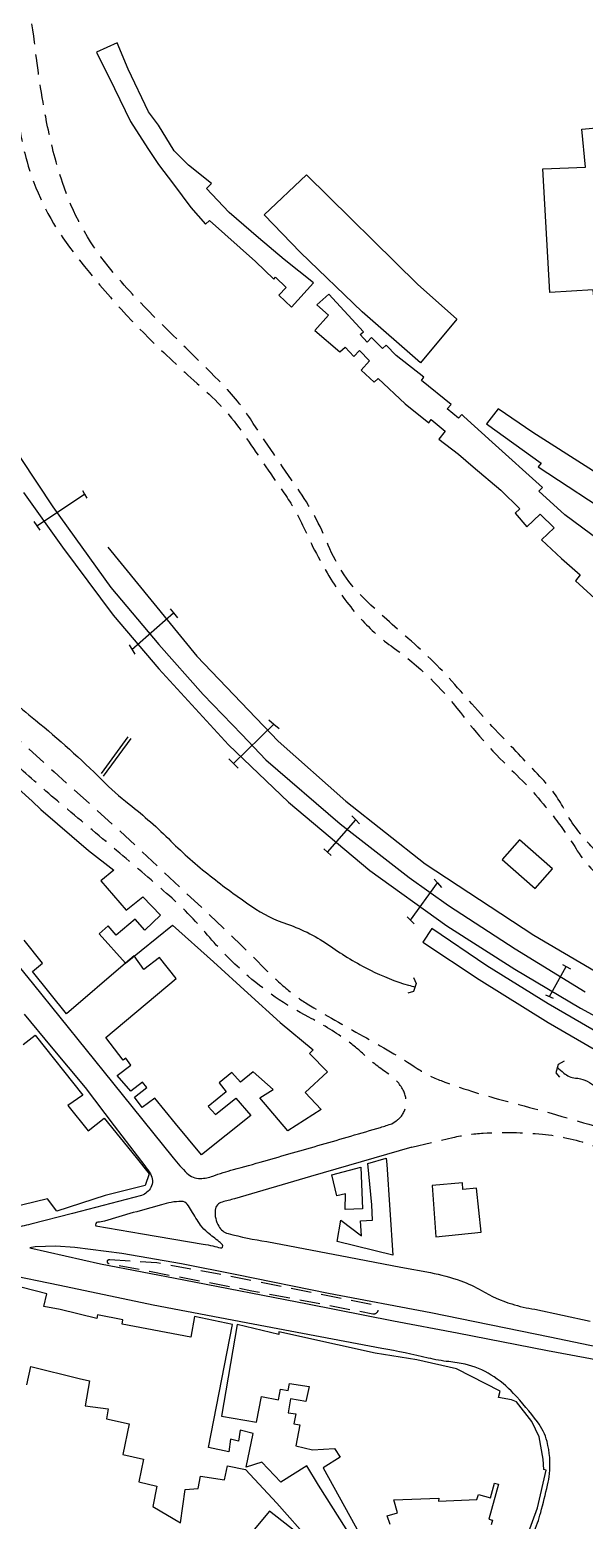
# Model space of a CAD drawing. Header units: metres. Extents: x 320405 to 332543, y 7395686 to 7410003.
# Drawn here: x 321604.8 to 321740.5, y 7404761.9 to 7405126.6 of the extents above; entities that cross this region are included whole.
import ezdxf

# ---------------------------------------------------------------- set-up
doc = ezdxf.new("R2010")
doc.units = ezdxf.units.M
doc.header["$LTSCALE"] = 10
doc.header["$MEASUREMENT"] = 0
doc.linetypes.add('CONTINUO', pattern=[0])
doc.linetypes.add('DASHED', pattern=[0.75, 0.5, -0.25])
for name, color, linetype in [('Canaleta de Drenagem', 151, 'Continuous'), ('Canteiro', 45, 'DASHED'), ('Edificações', 30, 'Continuous'), ('Hidrografia', 140, 'Continuous'), ('Linha Férrea', 20, 'Continuous'), ('PLATAFORMA', 45, 'Continuous'), ('Pontes e Viadutos', 190, 'Continuous'), ('Portico', 45, 'Continuous'), ('Vias Primárias', 230, 'Continuous'), ('Vias Secundárias', 230, 'DASHED')]:
    doc.layers.add(name, color=color, linetype=linetype)

msp = doc.modelspace()

# ---------------------------------------------------------------- linework, layer by layer
at = {"layer": 'Canaleta de Drenagem'}
for points in [[(321628.76, 7404953.6), (321622.2, 7404944.6)], [(321629.53, 7404953.17), (321622.76, 7404943.95)]]:
    msp.add_lwpolyline(points, dxfattribs=at)
at = {"layer": 'Canteiro', "flags": 128}
msp.add_lwpolyline([(321624.34, 7404825.75), (321635.89, 7404824.95), (321652.77, 7404821.91), (321675.15, 7404817.43), (321688.91, 7404814.69, -0.198114), (321689.82, 7404814.08, -0.640707), (321688.76, 7404812.34), (321659.15, 7404818), (321634.03, 7404822.76), (321626.2, 7404824.24, -0.002905), (321624.21, 7404824.63, -0.91805), (321624.34, 7404825.75, 3.596087)], format="xyb", dxfattribs=at)
at = {"layer": 'Edificações'}
for points in [[(321621.13, 7405121.13), (321625.49, 7405112.2), (321629.4, 7405104.18), (321633.7, 7405097.54), (321636.29, 7405093.68), (321639.96, 7405088.84), (321644.19, 7405083.14), (321647.82, 7405079.07), (321648.73, 7405079.95), (321660.06, 7405069.91), (321664.53, 7405065.59), (321664.88, 7405066.07), (321667.51, 7405063.53), (321665.76, 7405061.66), (321668.87, 7405058.71), (321674.25, 7405064.72), (321667.04, 7405070.41), (321660.74, 7405075.72), (321653.56, 7405081.9), (321649.33, 7405086.37), (321648.01, 7405087.74), (321649.25, 7405088.97), (321643.63, 7405093.47), (321640.08, 7405096.95), (321636.26, 7405103.27), (321633.86, 7405106.55), (321628.88, 7405116.99), (321626.13, 7405123.41)], [(321730.35, 7405092.56), (321740.82, 7405092.96), (321739.9, 7405102.33), (321744.34, 7405102.69), (321746.41, 7405080.63), (321764.26, 7405082.13), (321766.97, 7405051.89), (321749.46, 7405050.38), (321750.32, 7405034.82), (321745.37, 7405034.64), (321742.66, 7405063), (321732.11, 7405062.31)], [(321662.16, 7405081.29), (321672.52, 7405091.09), (321699.65, 7405064.34), (321709.28, 7405055.83), (321700.39, 7405045.11), (321686.14, 7405057.59), (321671.03, 7405072.13)], [(321716.56, 7405030.19), (321729.98, 7405020.58), (321729.23, 7405019.7), (321748.9, 7405006.74), (321754.29, 7405014.13), (321751.47, 7405016.03), (321750.05, 7405013.8), (321741.64, 7405019.35), (321727.91, 7405028.03), (321719.45, 7405033.82)], [(321724.69, 7404928.41), (321720.44, 7404923.58), (321728.52, 7404916.47), (321732.77, 7404921.3)], [(321680.05, 7404830.13), (321680.95, 7404835.35), (321685.94, 7404831.54), (321685.75, 7404835.2), (321688.69, 7404835.37), (321688.49, 7404839.06), (321687.54, 7404849.23), (321691.99, 7404850.47), (321692.19, 7404848.93), (321693.63, 7404826.75)], [(321686.19, 7404838.12), (321681.95, 7404837.98), (321682.05, 7404841.82), (321679.94, 7404841.3), (321678.71, 7404846.4), (321685.8, 7404848.3)], [(321704.17, 7404831.27), (321715.26, 7404832.41), (321714.12, 7404843.16), (321710.8, 7404842.82), (321710.72, 7404844.45), (321703.25, 7404843.8)], [(321657.28, 7404756.74), (321667.33, 7404748.08), (321674, 7404755.87), (321663.43, 7404764.17)]]:
    msp.add_lwpolyline(points, close=True, dxfattribs=at)
for points in [[(321746.41, 7405000), (321735.74, 7405007.91), (321729.4, 7405013.74), (321730.25, 7405014.63), (321718, 7405025.7), (321711.01, 7405032), (321710.53, 7405032.44), (321709.72, 7405031.55), (321706.97, 7405033.86), (321707.9, 7405034.9), (321700.67, 7405040.81), (321701.23, 7405041.57), (321694.44, 7405046.88), (321692.01, 7405049.43), (321691.08, 7405048.66), (321688.38, 7405051.33), (321687.33, 7405050.2), (321685.67, 7405052.05), (321686.48, 7405052.7), (321677.96, 7405061.95), (321675.02, 7405059.31), (321677.87, 7405056.74), (321674.56, 7405053.05), (321680.66, 7405047.8), (321681.95, 7405048.93), (321684.13, 7405046.67), (321685.46, 7405048.13), (321687.93, 7405045.59), (321685.91, 7405043.29), (321689.1, 7405040.37), (321690.03, 7405041.26), (321696.7, 7405035.11), (321702.44, 7405030.43), (321703.05, 7405031.27), (321706.48, 7405028.37), (321704.94, 7405026.47), (321709.75, 7405022.75), (321713.31, 7405019.64), (321720.1, 7405013.94), (321724.75, 7405009.37), (321723.62, 7405008.36), (321726.49, 7405004.98), (321729.72, 7405008.08), (321733.15, 7405004.73), (321730.08, 7405001.82), (321734.97, 7404997.21), (321739.49, 7404993.25), (321738.4, 7404991.79), (321744.02, 7404986.66)], [(321599.47, 7404943.18), (321605.36, 7404937.82), (321607.46, 7404935.81), (321619.11, 7404925.8), (321625.3, 7404920.98), (321622.13, 7404918.39), (321628.38, 7404911.19), (321632.42, 7404914.48), (321636.79, 7404909.94), (321632.96, 7404906.28), (321630.53, 7404908.99), (321625.92, 7404905.04), (321623.95, 7404907.35), (321621.73, 7404905.37), (321628.19, 7404898.26), (321639.67, 7404907.51), (321649.72, 7404898.54), (321658.13, 7404890.88), (321666.08, 7404883.71), (321674.15, 7404877), (321673.27, 7404876.11), (321677.66, 7404871.6), (321672.18, 7404866.54), (321676.08, 7404862.4), (321667.91, 7404857.16), (321661.12, 7404865.31), (321664.34, 7404867.34), (321659.46, 7404871.64), (321656.36, 7404869.12), (321654.25, 7404871.47), (321651.1, 7404868.94), (321652.8, 7404866.75), (321648.41, 7404863.11), (321650.23, 7404861.17), (321655.2, 7404865.18), (321658.84, 7404860.96), (321646.83, 7404851.32), (321640.46, 7404859.01), (321635.4, 7404865.15), (321632.25, 7404862.91), (321630.39, 7404865.43), (321633.41, 7404867.79), (321632.34, 7404869.07), (321629.48, 7404866.92), (321626.17, 7404870.74), (321629.48, 7404873.26), (321628.24, 7404874.99), (321627.66, 7404874.5), (321623.35, 7404880.06), (321640.6, 7404894.43), (321636.54, 7404899.61), (321632.72, 7404896.67), (321630.33, 7404899.98), (321628.19, 7404898.26), (321613.74, 7404885.85), (321605.39, 7404896.21), (321607.9, 7404898.18), (321603.41, 7404903.81)], [(321603.1, 7404878.34), (321606.09, 7404880.62), (321617.78, 7404865.95), (321614.1, 7404863.43), (321619.02, 7404857.2), (321622.97, 7404860.32), (321630.8, 7404850.69), (321634.01, 7404846.65), (321633, 7404843.84), (321623.2, 7404841.38), (321611.38, 7404837.51), (321609.09, 7404840.54), (321596.97, 7404837.61)], [(321683.73, 7404757.4), (321675.43, 7404770.49), (321672.61, 7404775.19), (321666.19, 7404771.24), (321661.55, 7404776.12), (321657.73, 7404774.9), (321659.47, 7404783.17), (321656.26, 7404783.95), (321655.88, 7404781.27), (321653.89, 7404781.71), (321653.48, 7404778.69), (321648.55, 7404779.75), (321654.39, 7404809.79), (321645.05, 7404811.79), (321644.15, 7404806.7), (321627.41, 7404809.9), (321627.51, 7404810.94), (321621.31, 7404812.19), (321621.16, 7404811.25), (321612.22, 7404813.44), (321608.22, 7404814.19), (321608.92, 7404817.33), (321602.88, 7404818.89)], [(321726.64, 7404758.23), (321729.05, 7404764.96), (321731.21, 7404774.14), (321730.62, 7404774.34), (321730.49, 7404776.83), (321729.45, 7404782.33), (321727.71, 7404786.09), (321723.95, 7404790.88), (321722.7, 7404791.37), (321719.53, 7404791.95), (321719.92, 7404793.52), (321709.22, 7404798.96), (321699.49, 7404801.13), (321689.34, 7404802.79), (321680.07, 7404804.83), (321665.73, 7404808.04), (321665.73, 7404807.36), (321655.52, 7404809.84), (321651.71, 7404787.4), (321660.24, 7404785.94), (321661.46, 7404792.23), (321665.65, 7404791.35), (321666.12, 7404793.95), (321668.01, 7404793.62), (321668.37, 7404795.4), (321673.15, 7404794.67), (321672.36, 7404790.93), (321668.55, 7404791.63), (321667.99, 7404788.19), (321669.91, 7404787.96), (321669.44, 7404785.51), (321670.87, 7404785.25), (321669.87, 7404780.08), (321674.01, 7404779.16), (321679.34, 7404779.48), (321680.76, 7404777.33), (321676.59, 7404774.71), (321685.71, 7404758.17)], [(321604.02, 7404795.03), (321604.98, 7404799.51), (321616.87, 7404796.59), (321619.41, 7404796.06), (321618.34, 7404789.94), (321623.98, 7404789.2), (321623.52, 7404786.7), (321629.08, 7404785.53), (321627.56, 7404778.01), (321632.6, 7404776.82), (321631.46, 7404771.3), (321635.87, 7404770.27), (321634.85, 7404765.27), (321641.62, 7404761.31), (321642.81, 7404769.46), (321646.02, 7404769.66), (321646.57, 7404772.67), (321652.4, 7404771.78), (321653.19, 7404775.19), (321657.58, 7404774.35), (321665.25, 7404766.1), (321673.45, 7404756.76)], [(321692.95, 7404760.84), (321692.27, 7404763.02), (321694.78, 7404763.71), (321693.86, 7404766.9), (321704.87, 7404767.33), (321704.83, 7404766.61), (321714.17, 7404766.97), (321714.62, 7404768.24), (321717.56, 7404767.36), (321718.51, 7404770.96), (321719.52, 7404770.73), (321717.17, 7404762.18), (321718.05, 7404761.95), (321717.69, 7404760.81)]]:
    msp.add_lwpolyline(points, dxfattribs=at)
at = {"layer": 'Hidrografia'}
for points in [[(321593.8, 7404968.44, 0.017986), (321606.14, 7404957.68, -0.02558), (321622.44, 7404943.03, 0.029519), (321629.09, 7404937.14, -0.029726), (321639.31, 7404928.09, 0.029722), (321648.95, 7404919.55, 0.016399), (321659.07, 7404912.13, 0.068133), (321667.85, 7404907.74, -0.071843), (321678.36, 7404902.38, 0.037027), (321688.14, 7404896.51, 0.046152), (321697.49, 7404892.84, -0.004442), (321699.09, 7404892.36, -0.004442)], [(321733.92, 7404872.7, -0.003252), (321735.5, 7404871.33, 0.161128), (321738.37, 7404870.12, -0.150742), (321742.74, 7404868.37, 0.085755), (321745.27, 7404866.97, -0.036868), (321749.83, 7404864.98, 0.125479), (321754.5, 7404863.86, -0.129127), (321758.82, 7404862.79, -0.006084), (321761.59, 7404861.24, 0.054461), (321769.56, 7404857.73, -0.085286), (321775.68, 7404854.58, -0.118238), (321777.72, 7404852.11, 0.04464), (321779.09, 7404849.84, 0.04464)]]:
    msp.add_lwpolyline(points, format="xyb", dxfattribs=at)
at = {"layer": 'Linha Férrea', "flags": 128}
for points in [[(321598.53, 7405027.74), (321610.39, 7405009.86), (321617.47, 7405000), (321624.6, 7404990.16), (321636.38, 7404976.16), (321647.18, 7404963.96), (321656.7, 7404954.21), (321662.54, 7404947.97), (321680.75, 7404932.33), (321697.68, 7404919.19), (321707.26, 7404912.36), (321723.59, 7404901.7), (321740.7, 7404891.24)], [(321603.18, 7405013.42), (321612.78, 7405000), (321625.15, 7404983.34), (321636.32, 7404970.2), (321653.45, 7404951.68), (321668.06, 7404937.62), (321687.98, 7404920.87), (321706.86, 7404907.38), (321723.52, 7404896.77), (321739.62, 7404887.19), (321761.21, 7404875.46), (321783.55, 7404863.36), (321800.39, 7404854.33), (321815.1, 7404845.86), (321830.46, 7404836.37), (321845.54, 7404826.58), (321868.15, 7404809.01), (321884.81, 7404794.31), (321899.22, 7404779.26), (321901.47, 7404776.89), (321906.58, 7404770.77), (321911.9, 7404763.72), (321918.64, 7404754.5)], [(321623.86, 7405000), (321645.69, 7404973.32), (321665.55, 7404952.56), (321682.14, 7404937.83), (321701.59, 7404922.55), (321728.2, 7404905.08), (321750.69, 7404891.83), (321773.18, 7404879.6), (321798.07, 7404866.6), (321816.56, 7404856.27), (321824.5, 7404851.73), (321838.7, 7404842.9), (321849.86, 7404835.08), (321864.12, 7404823.45), (321872.34, 7404815.82), (321881.29, 7404806.7), (321889.47, 7404797.08), (321899.97, 7404784.55)]]:
    msp.add_lwpolyline(points, dxfattribs=at)
at = {"layer": 'PLATAFORMA', "linetype": 'CONTINUO'}
for points in [[(321902.76, 7404768.48, 816.45), (321894.84, 7404777.16, 816.4), (321886.11, 7404786.05, 816.31), (321872.05, 7404799.23, 816.16), (321856.88, 7404812.12, 816), (321844.94, 7404821.28, 815.86), (321829.52, 7404832.12, 815.73), (321814.68, 7404841.42, 815.62), (321801.77, 7404849.01, 815.52), (321784.9, 7404858.47, 815.38), (321776.87, 7404862.91, 815.31), (321761.14, 7404871.54, 815.07), (321746.43, 7404879.7, 814.93), (321731.71, 7404888.24, 814.74), (321716.67, 7404897.59, 814.54), (321703.23, 7404906.68, 814.31), (321700.96, 7404903.39, 814.25)], [(321700.96, 7404903.39, 814.25), (321714.77, 7404894.19, 814.54), (321731.71, 7404883.71, 814.78), (321744.51, 7404876.29, 814.93), (321760.37, 7404867.44, 815.07), (321774.81, 7404859.48, 815.3), (321782.16, 7404855.34, 815.35), (321798.74, 7404844.94, 815.47), (321810.73, 7404837.6, 815.57), (321827.02, 7404827.51, 815.69), (321842.7, 7404817.02, 815.84), (321854.3, 7404808.39, 815.95), (321868.77, 7404795.98, 816.13), (321866.81, 7404793.45, 816.17), (321892.83, 7404767.88, 816.38), (321895.32, 7404770.28, 816.41), (321897.74, 7404767.68, 816.44), (321898.88, 7404768.87, 816.46), (321900.93, 7404766.61, 816.49), (321902.76, 7404768.48, 816.45)]]:
    msp.add_polyline3d(points, dxfattribs=at)
at = {"layer": 'Pontes e Viadutos'}
for points in [[(321698.7, 7404894.75), (321699.37, 7404893.24), (321698.74, 7404891.26), (321697.33, 7404890.89)], [(321735.55, 7404874.24), (321734.14, 7404873.39), (321733.51, 7404871.41), (321734.46, 7404870.3)]]:
    msp.add_lwpolyline(points, dxfattribs=at)
at = {"layer": 'Portico'}
for points in [[(321617.66, 7405013.87), (321618.15, 7405012.99), (321618.69, 7405012.02)], [(321606.5, 7405005.26), (321618.15, 7405012.99)], [(321605.79, 7405006.33), (321607.22, 7405004.19)], [(321639.1, 7404984.91), (321639.93, 7404983.92), (321640.93, 7404982.73)], [(321629.76, 7404974.96), (321639.93, 7404983.92)], [(321629.06, 7404976.08), (321630.47, 7404973.84)], [(321654.64, 7404947.07), (321664.47, 7404956.73)], [(321663.32, 7404957.73), (321664.47, 7404956.73), (321665.79, 7404955.6)], [(321653.49, 7404948.22), (321655.8, 7404945.91)], [(321683.6, 7404934.26), (321684.59, 7404933.26), (321685.52, 7404932.33)], [(321677.65, 7404925.4), (321684.59, 7404933.26)], [(321676.75, 7404926.22), (321678.55, 7404924.58)], [(321698, 7404908.71), (321704.55, 7404917.87)], [(321703.76, 7404918.77), (321704.55, 7404917.87), (321705.55, 7404916.74)], [(321697.15, 7404909.58), (321698.84, 7404907.84)], [(321731.98, 7404890.07), (321736.06, 7404897.42)], [(321735.19, 7404897.9), (321736.06, 7404897.42), (321737.15, 7404896.81)], [(321731.05, 7404890.51), (321732.9, 7404889.64)]]:
    msp.add_lwpolyline(points, dxfattribs=at)
at = {"layer": 'Vias Primárias'}
for points in [[(321542.48, 7404970.4), (321569.68, 7404937.05), (321589.13, 7404913.28), (321605.64, 7404893.02), (321625.03, 7404869.03), (321639.88, 7404850.56, 0.028106), (321643.24, 7404846.84, 0.203301), (321646.52, 7404845.53, 0.083999), (321649.59, 7404846.11, -0.023439), (321654.63, 7404847.72, 0.003894), (321662.05, 7404849.78, 0.000643), (321676.15, 7404853.82, 0.001543), (321690.63, 7404858.05, 0.012355), (321693.4, 7404858.94, -0.169734)], [(321603.41, 7404885.71), (321610, 7404877.77), (321618.33, 7404867.76), (321625.45, 7404858.4), (321632.93, 7404848.64, -0.024348), (321634.28, 7404846.68, -0.268423), (321634.39, 7404843.34, -0.182583), (321632.15, 7404841.39), (321615.2, 7404836.97), (321604.99, 7404834.36, -0.010365), (321600.72, 7404833.37, -0.087262)], [(321698.26, 7404853.23), (321673.51, 7404846), (321654.86, 7404840.58, -0.012469), (321651.86, 7404839.78, 0.322037), (321650.14, 7404837.8, 0.156519), (321651.02, 7404833.84, 0.195568), (321653.31, 7404832.07, 0.033613), (321662.8, 7404830.14), (321682.88, 7404826.25), (321695.58, 7404823.85), (321702.83, 7404822.49, -0.038408), (321710.31, 7404820.48, -0.04989), (321715.35, 7404818.12, 0.060503), (321722.75, 7404814.83, 0.033841), (321728.38, 7404813.52), (321741.99, 7404810.65)], [(321620.9, 7404833.94), (321632.38, 7404832), (321647.22, 7404829.5, -0.018154), (321649.57, 7404829.02, 0.004369), (321651.47, 7404828.57, 0.705742), (321651.92, 7404829.28, 0.060385), (321651.13, 7404830.06, -0.001776), (321648.3, 7404832.3, -0.073331), (321646.58, 7404834.13, -0.019039), (321644.35, 7404837.63, 0.023571), (321643.31, 7404839.23, 0.246175), (321641.89, 7404839.93, 0.072812), (321636.97, 7404839.11, -0.018441), (321630.07, 7404837.18), (321623.03, 7404835.13, -0.051664), (321621.39, 7404834.83, 0.545321), (321620.9, 7404833.94, 0.627628)], [(321728.09, 7404758.75, 0.036192), (321729.84, 7404763.8, 0.006871), (321731.54, 7404770.51, 0.03457), (321732.01, 7404773.29, 0.087122), (321731.4, 7404781.15, 0.099663), (321729.06, 7404785.99, 0.026262), (321723.2, 7404792.93, 0.062548), (321717.75, 7404797.45, 0.088964), (321711.32, 7404800.09, 0.027206), (321707.37, 7404800.72, -0.034032), (321702.29, 7404801.6, 0.018134), (321690.99, 7404803.93), (321659.45, 7404809.89), (321634.96, 7404814.56), (321612.13, 7404819.33), (321598.62, 7404822.11, 0.048392)]]:
    msp.add_lwpolyline(points, format="xyb", dxfattribs=at)
for points in [[(321752.09, 7404802.58), (321732.09, 7404806.74), (321702.97, 7404812.64), (321677.92, 7404817.39), (321655.43, 7404821.95), (321641.9, 7404824.64), (321627.3, 7404827.14), (321615.81, 7404828.64), (321611.14, 7404828.99), (321606.09, 7404828.8), (321604.79, 7404828.54)], [(321604.79, 7404828.54), (321622.05, 7404824.67), (321642.49, 7404820.76), (321672.73, 7404814.87), (321693.84, 7404810.74), (321709.43, 7404807.76), (321731.49, 7404803.42), (321751.22, 7404799.81)]]:
    msp.add_lwpolyline(points, dxfattribs=at)
at = {"layer": 'Vias Secundárias', "flags": 128}
for points in [[(321936.76, 7404803.06), (321926.15, 7404803.53), (321917.08, 7404804.47), (321907.18, 7404807.06), (321900.57, 7404809.73), (321890.29, 7404817.09), (321876.2, 7404828.63), (321859.49, 7404841.92), (321840.73, 7404857.97), (321826.72, 7404868.85), (321815.48, 7404876.73), (321800.73, 7404889), (321787.3, 7404898.86, -0.004187), (321782.7, 7404902.29, -0.025172), (321775.7, 7404908.19, -0.004057), (321770.15, 7404913.45, 0.102791), (321766.79, 7404915.57, 0.055114), (321759.28, 7404917.46, 0.002624), (321753.23, 7404918.26, -0.181987), (321747.03, 7404921.54, 0.007122), (321741.77, 7404927.31, -0.065322), (321735.5, 7404936.05, 0.068266), (321730.24, 7404943.29, -0.001162), (321720.9, 7404953.08, -0.011535), (321709.51, 7404965.63, 0.037295), (321697.39, 7404977.68, -0.012886), (321687.02, 7404987.02, -0.107067), (321677.83, 7405000.52, 0.056056), (321670.32, 7405014.38, -0.006349), (321658.78, 7405031.38, 0.052406), (321651.03, 7405040.81, -0.000366), (321634.83, 7405056.8, -0.026913), (321623.95, 7405068.77, -0.091655), (321612.76, 7405089.23, -0.029378), (321609.13, 7405102.89, -0.021848), (321606.1, 7405122.09, 0.051643), (321600.94, 7405145.52, -0.081096), (321598.96, 7405158.01, -0.000723), (321599.08, 7405179.3, -0.034985), (321601.07, 7405205.15, -0.031649), (321607.5, 7405235.32, -0.002401), (321612.89, 7405254.17, -0.00834), (321621.78, 7405282.94, -0.023721), (321628.68, 7405301.08, 0.018887), (321639.69, 7405329.16, 0.020342), (321644.25, 7405344.16, 0.015292), (321648.45, 7405362.64, 0.032788), (321651.85, 7405389.07, 0.001692), (321653.13, 7405410.95, 0.038108), (321652.78, 7405427.95, 0.015911), (321648.92, 7405457.72, -0.024715), (321646.22, 7405481.85, 0.037931), (321643.65, 7405500.41), (321640.66, 7405511.14), (321636.32, 7405524.92), (321626.84, 7405553.64), (321622.72, 7405553.68), (321632.4, 7405526.06), (321636.27, 7405514.12), (321639.58, 7405500), (321644.52, 7405464.21), (321648.28, 7405440.98), (321649.25, 7405425.39), (321649.47, 7405406.89), (321648.39, 7405386.25), (321645.49, 7405362.15), (321640.22, 7405341.63), (321634.63, 7405325.08), (321625.28, 7405301.43), (321618.08, 7405282.94, 0.028289), (321611.95, 7405264.12, -0.010641), (321605.7, 7405242.36, 0.03926), (321600.02, 7405217.25, -0.003828), (321596.88, 7405196.66, 0.035844), (321594.93, 7405174.44, 0.017933), (321595.25, 7405158.17, 0.020058), (321596.88, 7405141.27, 0.019165), (321599.76, 7405124.89, -0.044882), (321601.54, 7405110.49, 0.065291), (321604.39, 7405093.25, 0.088436), (321614.49, 7405073.4, 0.038008), (321635.37, 7405049.72, 0.012642), (321647.21, 7405038.76, -0.064455), (321657.71, 7405026.81, 0.0044), (321667.42, 7405012.63, -0.047753), (321671.78, 7405004.92, 0.033158), (321678.48, 7404992.21, 0.047106), (321685.81, 7404982.48, 0.053092), (321693.75, 7404975.44, -0.074707), (321710.22, 7404959.52, 0.037846), (321723.33, 7404944.85, -0.038394), (321733.41, 7404933.54, -0.023122), (321738.81, 7404925.73, 0.11387), (321747.49, 7404917.06, 0.057457), (321753.36, 7404914.27, 0.155646), (321755.29, 7404914.23, -0.145374), (321760.44, 7404914.23, -0.148473), (321768.77, 7404908.73, 0.054505), (321777.96, 7404899.83, 0.070781), (321786.37, 7404895.03, -0.069569), (321790.46, 7404892.7, -0.017692), (321801.06, 7404883.94, 0.037843), (321807.84, 7404878.77, -0.037091), (321814.9, 7404873.41, -0.012419), (321826.12, 7404862.99, 0.062551), (321836.42, 7404855.19, -0.043375), (321849.49, 7404846.06, 0.004907), (321866.11, 7404832.43, -0.023422), (321875.91, 7404823.77, 0.069966), (321886.42, 7404816.1, -0.061424), (321895.79, 7404809.49, 0.084531), (321907.21, 7404802.21, 0.085504), (321916.67, 7404800, 0.00272), (321938.23, 7404798.86)], [(321537.37, 7404976.82), (321541.57, 7404980.34, -0.053943), (321546.76, 7404983.81, -0.110581), (321554.77, 7404985.95, -0.105418), (321564.85, 7404984.23, -0.081095), (321571.15, 7404980.45, -0.010631), (321583.45, 7404969.58, 0.006041), (321597.24, 7404957.16), (321610.72, 7404945.04), (321628.13, 7404929.4), (321649.26, 7404909.58, -0.009378), (321662.24, 7404896.95, 0.021438), (321667.83, 7404891.77, 0.03927), (321672.63, 7404888.29, 0.012782), (321686.36, 7404880.39, -0.021256), (321699.64, 7404872.44, 0.055685), (321705.47, 7404869.47, 0.026084), (321720.49, 7404864.71, -0.008873), (321741.64, 7404858.8, -0.064241), (321762.44, 7404849.54, 0.023427), (321783.81, 7404837.86, -0.029333), (321812.54, 7404821.71, 0.044726), (321823.49, 7404816, -0.02004), (321837.03, 7404809.76, -0.058699), (321845.9, 7404803.82, -0.118237), (321848.39, 7404800.41, -0.118237)], [(321693.4, 7404858.94), (321694.46, 7404859.63, 0.19076), (321696.72, 7404862.84, 0.183897), (321696.17, 7404867.16, 0.123686), (321692.63, 7404871.08, -0.03984), (321686.74, 7404875.72, 0.033025), (321682.06, 7404879.52, 0.033948), (321673.05, 7404885.02, -0.061129), (321657.34, 7404895.81, -0.037082), (321648.29, 7404905.09, 0.03929), (321638.27, 7404915.29, 0.003601), (321626.02, 7404925.78, 0.001755), (321612.24, 7404937.33, -0.013566), (321601.09, 7404947.12, -0.007143), (321589.6, 7404958.1, -0.008319), (321578.75, 7404969.12, 0.097075), (321565.26, 7404978.68, 0.087586), (321557.41, 7404980.67, 0.144781), (321548.79, 7404978.8, 0.078447), (321543.34, 7404974.59, 0.28374), (321542.48, 7404970.4, -1.429406)], [(321698.26, 7404853.23), (321708.37, 7404855.57, -0.042353), (321715.8, 7404856.64, -0.037813), (321730.26, 7404856.38, -0.062401), (321742.14, 7404853.75, -0.021206), (321751.18, 7404850.08, -0.025095), (321768.76, 7404840.98, 0.020699), (321781.28, 7404834.37, -0.02028), (321800.77, 7404824.08, -0.002748), (321814.83, 7404815.82, 0.01801), (321833.34, 7404805.68, 0.097186), (321837.42, 7404804.54, -0.150374), (321839.64, 7404803.67, -0.038998), (321842.78, 7404800.42, -0.038998)]]:
    msp.add_lwpolyline(points, format="xyb", dxfattribs=at)

doc.saveas('drawing.dxf')
